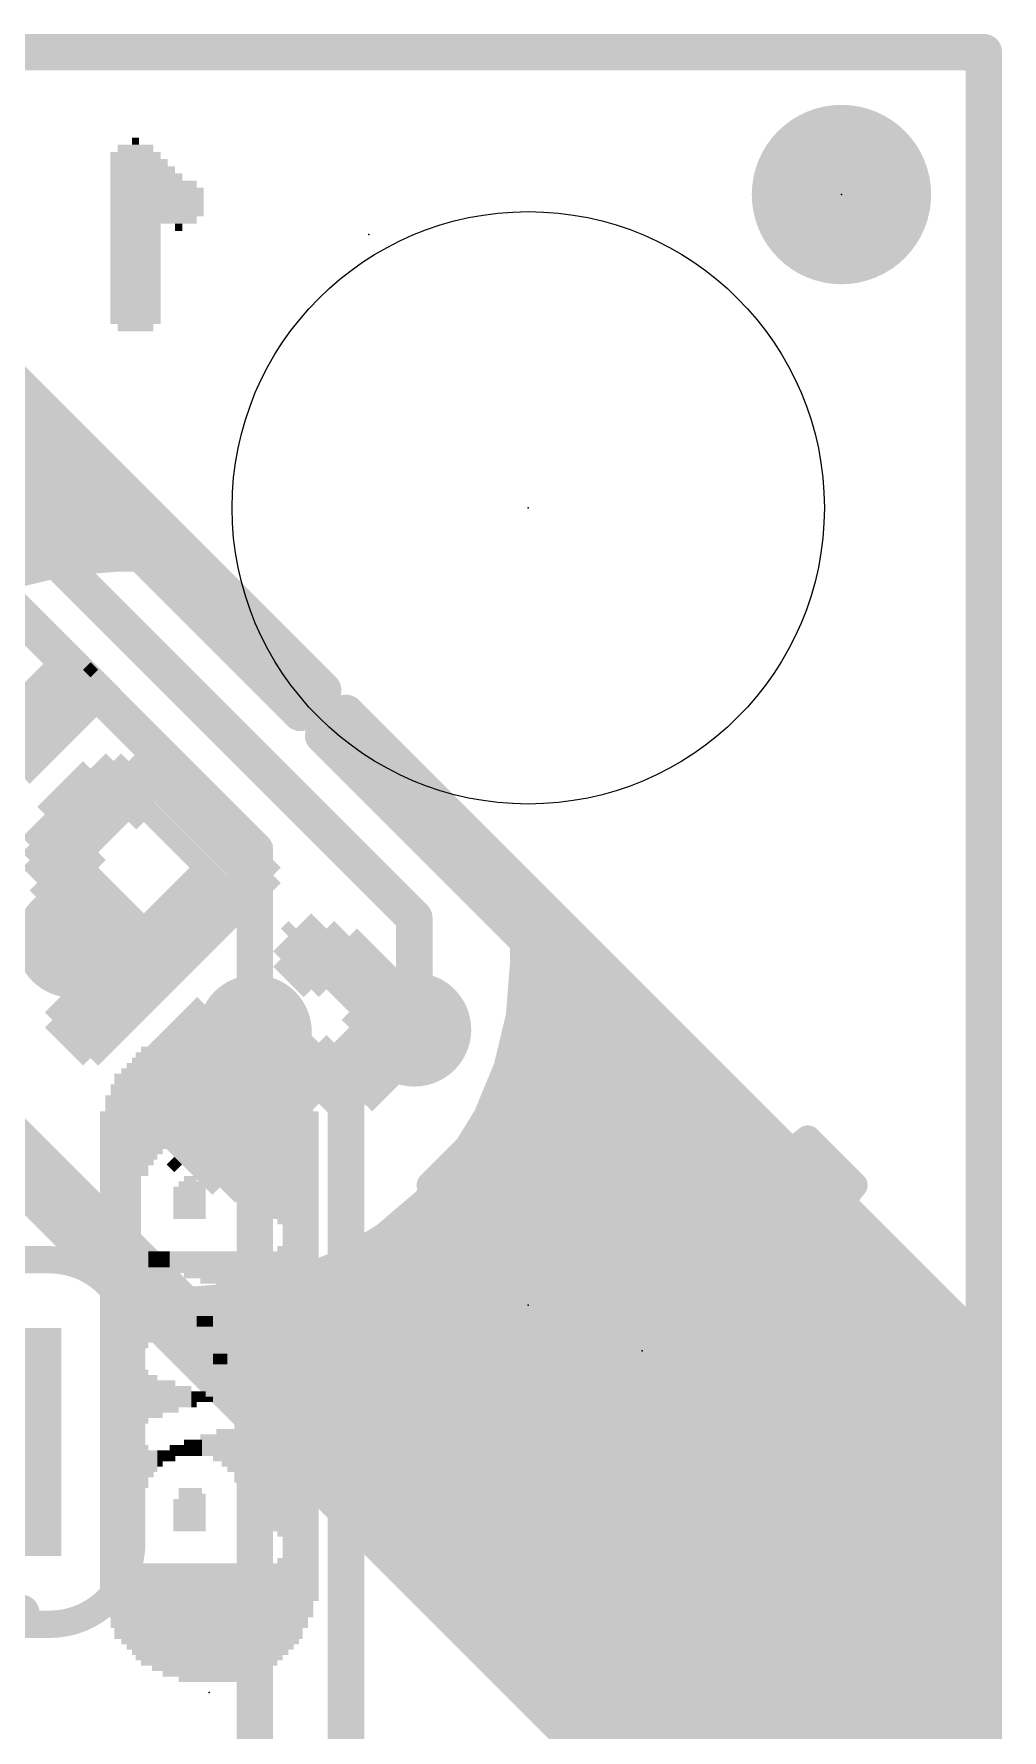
# Model space of a CAD drawing. Extents: x -31.8 to 54.9, y -15.3 to 25.5.
# Drawn here: x 20.1 to 25.5, y 16.05 to 25.5 of the extents above; entities that cross this region are included whole.
import ezdxf

# ---------------------------------------------------------------- set-up
doc = ezdxf.new("R2010")
doc.units = 0
for name, color, linetype in [('1', 12, 'CONTINUOUS'), ('16', 132, 'CONTINUOUS'), ('18', 110, 'CONTINUOUS'), ('20', 53, 'CONTINUOUS'), ('21', 41, 'CONTINUOUS'), ('22', 40, 'CONTINUOUS'), ('23', 53, 'CONTINUOUS'), ('24', 53, 'CONTINUOUS')]:
    doc.layers.add(name, color=color, linetype=linetype)

# ---------------------------------------------------------------- blocks, each defined once
blk = doc.blocks.new('PIE')
at = {"const_width": 0.5}
blk.add_lwpolyline([(0, -0.25, 1), (0, 0.25, 1), (0, -0.25)], format="xyb", dxfattribs=at)
blk = doc.blocks.new('RECT')
blk.add_solid([(-0.5, -0.5), (0.5, -0.5), (-0.5, 0.5), (0.5, 0.5)])
blk = doc.blocks.new('ROUNDV')
at = {"const_width": 0.5}
blk.add_lwpolyline([(0, -0.25, 1), (0, 0.25, 1), (0, -0.25)], format="xyb", dxfattribs=at)

msp = doc.modelspace()

# ---------------------------------------------------------------- linework, layer by layer
at = {"layer": '1', "const_width": 0.2032}
for points in [[(0, 25.4), (25.4, 25.4)], [(25.4, 25.4), (25.4, 0)], [(21.844, 19.5707), (22.225, 19.9517)], [(21.336, 14.351), (21.336, 19.939)], [(21.844, 13.581), (21.844, 19.5707)]]:
    msp.add_lwpolyline(points, dxfattribs=at)
at = {"layer": '1', "const_width": 0.1016}
for points in [[(25.4508, 25.4, 1), (25.3492, 25.4)], [(25.4, 25.3492, 1), (25.4, 25.4508)], [(22.2609, 19.9158, 1), (22.1891, 19.9876)], [(21.3868, 19.939, 1), (21.2852, 19.939)], [(21.8948, 19.5707, 1), (21.7932, 19.5707)], [(21.8081, 19.6066, 1), (21.8799, 19.5348)]]:
    msp.add_lwpolyline(points, format="xyb", dxfattribs=at)
at = {"layer": '16', "const_width": 0.2032}
for points in [[(0, 25.4), (25.4, 25.4)], [(25.4, 25.4), (25.4, 0)], [(17.7546, 25.0444), (22.225, 20.574)], [(21.336, 20.955), (17.6022, 24.6888)], [(21.336, 19.939), (21.336, 20.955)], [(22.225, 20.574), (22.225, 19.9517)]]:
    msp.add_lwpolyline(points, dxfattribs=at)
at = {"layer": '16', "const_width": 0.1016}
for points in [[(25.4508, 25.4, 1), (25.3492, 25.4)], [(25.4, 25.3492, 1), (25.4, 25.4508)], [(21.3868, 20.955, 1), (21.2852, 20.955)], [(21.3001, 20.9191, 1), (21.3719, 20.9909)], [(22.2758, 20.574, 1), (22.1742, 20.574)], [(22.1891, 20.5381, 1), (22.2609, 20.6099)], [(21.2852, 19.939, 1), (21.3868, 19.939)], [(22.1742, 19.9517, 1), (22.2758, 19.9517)]]:
    msp.add_lwpolyline(points, format="xyb", dxfattribs=at)
at = {"layer": '20', "const_width": 0.2032}
for points in [[(25.4, 25.4), (0, 25.4)], [(25.4, 0), (25.4, 25.4)]]:
    msp.add_lwpolyline(points, dxfattribs=at)
at = {"layer": '20', "const_width": 0.1016}
for points in [[(25.4508, 25.4, 1), (25.3492, 25.4)], [(25.4, 25.3492, 1), (25.4, 25.4508)]]:
    msp.add_lwpolyline(points, format="xyb", dxfattribs=at)
at = {"layer": '20'}
msp.add_circle((22.86, 22.86), 1.651, dxfattribs=at)
at = {"layer": '21'}
for points, const_width in [([(23.3122, 19.6498), (23.263, 19.1659)], 0.15), ([(23.6778, 19.6498), (23.3122, 19.6498)], 0.15), ([(23.727, 19.1659), (23.6778, 19.6498)], 0.15), ([(23.297, 19.5), (23.693, 19.5)], 0.15), ([(22.5715, 19.343), (22.313, 19.0845)], 0.15), ([(22.9485, 19.0356), (22.5715, 19.343)], 0.15), ([(23.2817, 19.35), (23.7083, 19.35)], 0.15), ([(24.4185, 19.343), (24.0415, 19.0356)], 0.15), ([(24.677, 19.0845), (24.4185, 19.343)], 0.15), ([(22.4285, 19.2), (22.7469, 19.2)], 0.15), ([(23.263, 19.1659), (23.1003, 19.1138)], 0.15), ([(23.2665, 19.2), (23.7235, 19.2)], 0.15), ([(23.8897, 19.1138), (23.727, 19.1659)], 0.15), ([(24.2431, 19.2), (24.5615, 19.2)], 0.15), ([(22.313, 19.0845), (22.6204, 18.7075)], 0.15), ([(22.3411, 19.05), (22.9308, 19.05)], 0.15), ([(23.1003, 19.1138), (22.9485, 19.0356)], 0.15), ([(22.9765, 19.05), (24.0135, 19.05)], 0.15), ([(24.0415, 19.0356), (23.8897, 19.1138)], 0.15), ([(24.0592, 19.05), (24.6489, 19.05)], 0.15), ([(24.3696, 18.7075), (24.677, 19.0845)], 0.15), ([(22.4634, 18.9), (24.5266, 18.9)], 0.15), ([(22.5857, 18.75), (24.4043, 18.75)], 0.15), ([(22.6204, 18.7075), (22.5422, 18.5557)], 0.15), ([(24.4478, 18.5557), (24.3696, 18.7075)], 0.15), ([(22.5422, 18.5557), (22.4901, 18.393)], 0.15), ([(22.565, 18.6), (23.3338, 18.6)], 0.15), ([(23.2261, 18.5449), (23.3251, 18.5978)], 0.15), ([(23.3251, 18.5978), (23.4338, 18.6256)], 0.15), ([(23.4338, 18.6256), (23.546, 18.6268)], 0.15), ([(23.546, 18.6268), (23.6552, 18.6014)], 0.15), ([(23.6552, 18.6014), (23.7553, 18.5506)], 0.15), ([(23.6579, 18.6), (24.425, 18.6)], 0.15), ([(23.7553, 18.5506), (23.8405, 18.4776)], 0.15), ([(24.4999, 18.393), (24.4478, 18.5557)], 0.15), ([(23.0792, 18.3774), (23.1426, 18.47)], 0.15), ([(23.1426, 18.47), (23.2261, 18.5449)], 0.15), ([(23.8405, 18.4776), (23.9059, 18.3864)], 0.15), ([(22.4901, 18.393), (22.0062, 18.3438)], 0.15), ([(22.5084, 18.45), (23.1289, 18.45)], 0.15), ([(23.0397, 18.2724), (23.0792, 18.3774)], 0.15), ([(23.8603, 18.45), (24.4817, 18.45)], 0.15), ([(23.9059, 18.3864), (23.9477, 18.2823)], 0.15), ([(24.9838, 18.3438), (24.4999, 18.393)], 0.15), ([(22.0062, 18.3438), (22.0062, 17.9782)], 0.15), ([(22.0062, 18.3), (23.05, 18.3)], 0.15), ([(23.0262, 18.161), (23.0397, 18.2724)], 0.15), ([(23.9405, 18.3), (24.9838, 18.3)], 0.15), ([(23.9477, 18.2823), (23.9635, 18.1712)], 0.15), ([(24.9838, 17.9782), (24.9838, 18.3438)], 0.15), ([(22.0062, 18.15), (23.0275, 18.15)], 0.15), ([(23.0391, 18.0516), (23.0262, 18.161)], 0.15), ([(23.9635, 18.1712), (23.9526, 18.0595)], 0.15), ([(23.9615, 18.15), (24.9838, 18.15)], 0.15), ([(22.0062, 18), (23.0582, 18)], 0.15), ([(23.0773, 17.9482), (23.0391, 18.0516)], 0.15), ([(23.9526, 18.0595), (23.9153, 17.9537)], 0.15), ([(23.9316, 18), (24.9838, 18)], 0.15), ([(22.0062, 17.9782), (22.4901, 17.929)], 0.15), ([(22.4901, 17.929), (22.5422, 17.7663)], 0.15), ([(23.1385, 17.8565), (23.0773, 17.9482)], 0.15), ([(23.9153, 17.9537), (23.854, 17.8597)], 0.15), ([(24.4478, 17.7663), (24.4999, 17.929)], 0.15), ([(24.4999, 17.929), (24.9838, 17.9782)], 0.15), ([(22.5154, 17.85), (23.1456, 17.85)], 0.15), ([(23.2194, 17.7817), (23.1385, 17.8565)], 0.15), ([(23.854, 17.8597), (23.7722, 17.783)], 0.15), ([(23.8437, 17.85), (24.4746, 17.85)], 0.15), ([(22.5422, 17.7663), (22.6204, 17.6145)], 0.15), ([(22.5764, 17.7), (23.304, 17.7)], 0.15), ([(23.1003, 17.2082), (23.3156, 17.7279)], 0.15), ([(23.3156, 17.7279), (23.2194, 17.7817)], 0.15), ([(23.7722, 17.783), (23.6744, 17.7279)], 0.15), ([(23.6744, 17.7279), (23.8897, 17.2082)], 0.15), ([(23.686, 17.7), (24.4136, 17.7)], 0.15), ([(24.3696, 17.6145), (24.4478, 17.7663)], 0.15), ([(22.6204, 17.6145), (22.313, 17.2375)], 0.15), ([(24.677, 17.2375), (24.3696, 17.6145)], 0.15), ([(22.5678, 17.55), (23.2419, 17.55)], 0.15), ([(23.7481, 17.55), (24.4222, 17.55)], 0.15), ([(22.4455, 17.4), (23.1798, 17.4)], 0.15), ([(23.8102, 17.4), (24.5445, 17.4)], 0.15), ([(22.313, 17.2375), (22.5715, 16.979)], 0.15), ([(22.3232, 17.25), (22.9039, 17.25)], 0.15), ([(22.5715, 16.979), (22.9485, 17.2864)], 0.15), ([(22.9485, 17.2864), (23.1003, 17.2082)], 0.15), ([(23.0192, 17.25), (23.1176, 17.25)], 0.15), ([(23.8724, 17.25), (23.9708, 17.25)], 0.15), ([(23.8897, 17.2082), (24.0415, 17.2864)], 0.15), ([(24.0415, 17.2864), (24.4185, 16.979)], 0.15), ([(24.0861, 17.25), (24.6668, 17.25)], 0.15), ([(24.4185, 16.979), (24.677, 17.2375)], 0.15), ([(22.4505, 17.1), (22.7199, 17.1)], 0.15), ([(24.2701, 17.1), (24.5395, 17.1)], 0.15), ([(20.0343, 16.7005), (19.0817, 16.7005)], 0.2032)]:
    msp.add_lwpolyline(points, dxfattribs=dict(at, const_width=const_width))
for points, const_width in [([(23.3122, 19.6873, 1), (23.3122, 19.6123)], 0.075), ([(23.3495, 19.646, 1), (23.2749, 19.6536)], 0.075), ([(23.7151, 19.6536, 1), (23.6405, 19.646)], 0.075), ([(23.6778, 19.6123, 1), (23.6778, 19.6873)], 0.075), ([(23.297, 19.5375, 1), (23.297, 19.4625)], 0.075), ([(23.693, 19.4625, 1), (23.693, 19.5375)], 0.075), ([(22.5952, 19.3721, 1), (22.5478, 19.3139)], 0.075), ([(22.598, 19.3165, 1), (22.545, 19.3695)], 0.075), ([(23.2817, 19.3875, 1), (23.2817, 19.3125)], 0.075), ([(23.7083, 19.3125, 1), (23.7083, 19.3875)], 0.075), ([(24.445, 19.3695, 1), (24.392, 19.3165)], 0.075), ([(24.4422, 19.3139, 1), (24.3948, 19.3721)], 0.075), ([(22.4285, 19.2375, 1), (22.4285, 19.1625)], 0.075), ([(22.7469, 19.1625, 1), (22.7469, 19.2375)], 0.075), ([(23.2257, 19.1697, 1), (23.3003, 19.1621)], 0.075), ([(23.2665, 19.2375, 1), (23.2665, 19.1625)], 0.075), ([(23.2744, 19.1302, 1), (23.2516, 19.2016)], 0.075), ([(23.7384, 19.2016, 1), (23.7156, 19.1302)], 0.075), ([(23.6897, 19.1621, 1), (23.7643, 19.1697)], 0.075), ([(23.7235, 19.1625, 1), (23.7235, 19.2375)], 0.075), ([(24.2431, 19.2375, 1), (24.2431, 19.1625)], 0.075), ([(24.5615, 19.1625, 1), (24.5615, 19.2375)], 0.075), ([(22.3421, 19.1082, 1), (22.2839, 19.0608)], 0.075), ([(22.2865, 19.111, 1), (22.3395, 19.058)], 0.075), ([(22.3411, 19.0875, 1), (22.3411, 19.0125)], 0.075), ([(22.9313, 19.0689, 1), (22.9657, 19.0023)], 0.075), ([(22.9248, 19.0065, 1), (22.9722, 19.0647)], 0.075), ([(22.9308, 19.0125, 1), (22.9308, 19.0875)], 0.075), ([(22.9765, 19.0875, 1), (22.9765, 19.0125)], 0.075), ([(23.0889, 19.1495, 1), (23.1118, 19.0781)], 0.075), ([(23.1175, 19.0805, 1), (23.0832, 19.1472)], 0.075), ([(23.9068, 19.1472, 1), (23.8725, 19.0805)], 0.075), ([(23.8782, 19.0781, 1), (23.9011, 19.1495)], 0.075), ([(24.0178, 19.0647, 1), (24.0652, 19.0065)], 0.075), ([(24.0135, 19.0125, 1), (24.0135, 19.0875)], 0.075), ([(24.0592, 19.0875, 1), (24.0592, 19.0125)], 0.075), ([(24.0243, 19.0023, 1), (24.0587, 19.0689)], 0.075), ([(24.7061, 19.0608, 1), (24.6479, 19.1082)], 0.075), ([(24.6489, 19.0125, 1), (24.6489, 19.0875)], 0.075), ([(24.6505, 19.058, 1), (24.7035, 19.111)], 0.075), ([(22.4634, 18.9375, 1), (22.4634, 18.8625)], 0.075), ([(24.5266, 18.8625, 1), (24.5266, 18.9375)], 0.075), ([(22.5857, 18.7875, 1), (22.5857, 18.7125)], 0.075), ([(24.4043, 18.7125, 1), (24.4043, 18.7875)], 0.075), ([(22.6537, 18.6903, 1), (22.5871, 18.7247)], 0.075), ([(22.5913, 18.6838, 1), (22.6495, 18.7312)], 0.075), ([(24.4029, 18.7247, 1), (24.3363, 18.6903)], 0.075), ([(24.3405, 18.7312, 1), (24.3987, 18.6838)], 0.075), ([(22.5779, 18.5442, 1), (22.5065, 18.5671)], 0.075), ([(22.565, 18.6375, 1), (22.565, 18.5625)], 0.075), ([(23.3158, 18.6341, 1), (23.3344, 18.5614)], 0.075), ([(23.3428, 18.5647, 1), (23.3074, 18.6308)], 0.075), ([(23.3338, 18.5625, 1), (23.3338, 18.6375)], 0.075), ([(23.4334, 18.6631, 1), (23.4342, 18.5881)], 0.075), ([(23.4431, 18.5893, 1), (23.4245, 18.6619)], 0.075), ([(23.5545, 18.6634, 1), (23.5375, 18.5903)], 0.075), ([(23.5464, 18.5893, 1), (23.5456, 18.6643)], 0.075), ([(23.6722, 18.6348, 1), (23.6383, 18.5679)], 0.075), ([(23.6579, 18.6375, 1), (23.6579, 18.5625)], 0.075), ([(23.6467, 18.5648, 1), (23.6638, 18.6379)], 0.075), ([(23.7797, 18.5791, 1), (23.7309, 18.5222)], 0.075), ([(24.4835, 18.5671, 1), (24.4121, 18.5442)], 0.075), ([(24.425, 18.5625, 1), (24.425, 18.6375)], 0.075), ([(22.5088, 18.5728, 1), (22.5755, 18.5385)], 0.075), ([(23.1175, 18.4979, 1), (23.1676, 18.4421)], 0.075), ([(23.1735, 18.4488, 1), (23.1116, 18.4912)], 0.075), ([(23.2084, 18.578, 1), (23.2438, 18.5118)], 0.075), ([(23.2511, 18.517, 1), (23.2011, 18.5728)], 0.075), ([(23.7384, 18.5172, 1), (23.7723, 18.5841)], 0.075), ([(23.871, 18.4994, 1), (23.81, 18.4557)], 0.075), ([(23.8161, 18.4491, 1), (23.8649, 18.506)], 0.075), ([(24.4145, 18.5385, 1), (24.4812, 18.5728)], 0.075), ([(22.4544, 18.4044, 1), (22.5258, 18.3816)], 0.075), ([(22.5084, 18.4875, 1), (22.5084, 18.4125)], 0.075), ([(22.4939, 18.3557, 1), (22.4863, 18.4303)], 0.075), ([(23.0482, 18.3986, 1), (23.1101, 18.3562)], 0.075), ([(23.1143, 18.3642, 1), (23.0441, 18.3906)], 0.075), ([(23.1289, 18.4125, 1), (23.1289, 18.4875)], 0.075), ([(23.8603, 18.4875, 1), (23.8603, 18.4125)], 0.075), ([(23.9406, 18.4004, 1), (23.8711, 18.3724)], 0.075), ([(23.8754, 18.3645, 1), (23.9363, 18.4082)], 0.075), ([(24.5037, 18.4303, 1), (24.4961, 18.3557)], 0.075), ([(24.4642, 18.3816, 1), (24.5356, 18.4044)], 0.075), ([(24.4817, 18.4125, 1), (24.4817, 18.4875)], 0.075), ([(22.0437, 18.3438, 1), (21.9687, 18.3438)], 0.075), ([(22.0024, 18.3811, 1), (22.01, 18.3065)], 0.075), ([(22.0062, 18.3375, 1), (22.0062, 18.2625)], 0.075), ([(23.0769, 18.2679, 1), (23.0024, 18.2769)], 0.075), ([(23.05, 18.2625, 1), (23.05, 18.3375)], 0.075), ([(23.9405, 18.3375, 1), (23.9405, 18.2625)], 0.075), ([(23.9848, 18.2876, 1), (23.9105, 18.277)], 0.075), ([(25.0213, 18.3438, 1), (24.9463, 18.3438)], 0.075), ([(24.98, 18.3065, 1), (24.9876, 18.3811)], 0.075), ([(24.9838, 18.2625, 1), (24.9838, 18.3375)], 0.075), ([(23.0046, 18.2856, 1), (23.0747, 18.2592)], 0.075), ([(23.9129, 18.2683, 1), (23.9825, 18.2962)], 0.075), ([(22.0062, 18.1875, 1), (22.0062, 18.1125)], 0.075), ([(23.0634, 18.1654, 1), (22.989, 18.1566)], 0.075), ([(22.989, 18.1655, 1), (23.0634, 18.1565)], 0.075), ([(23.0275, 18.1125, 1), (23.0275, 18.1875)], 0.075), ([(23.9615, 18.1875, 1), (23.9615, 18.1125)], 0.075), ([(24.0009, 18.1675, 1), (23.9262, 18.1748)], 0.075), ([(23.9264, 18.1659, 1), (24.0007, 18.1765)], 0.075), ([(24.9838, 18.1125, 1), (24.9838, 18.1875)], 0.075), ([(22.0062, 18.0375, 1), (22.0062, 17.9625)], 0.075), ([(23.0743, 18.0645, 1), (23.004, 18.0386)], 0.075), ([(23.0019, 18.0472, 1), (23.0764, 18.056)], 0.075), ([(23.0582, 17.9625, 1), (23.0582, 18.0375)], 0.075), ([(23.9316, 18.0375, 1), (23.9316, 17.9625)], 0.075), ([(23.9152, 18.0632, 1), (23.9899, 18.0558)], 0.075), ([(23.9879, 18.0471, 1), (23.9172, 18.072)], 0.075), ([(24.9838, 17.9625, 1), (24.9838, 18.0375)], 0.075), ([(22.01, 18.0155, 1), (22.0024, 17.9409)], 0.075), ([(21.9687, 17.9782, 1), (22.0437, 17.9782)], 0.075), ([(22.5258, 17.9404, 1), (22.4544, 17.9176)], 0.075), ([(22.4863, 17.8917, 1), (22.4939, 17.9663)], 0.075), ([(23.1085, 17.969, 1), (23.0461, 17.9273)], 0.075), ([(23.0421, 17.9352, 1), (23.1125, 17.9611)], 0.075), ([(23.88, 17.9661, 1), (23.9507, 17.9412)], 0.075), ([(23.9468, 17.9332, 1), (23.8839, 17.9741)], 0.075), ([(24.4961, 17.9663, 1), (24.5037, 17.8917)], 0.075), ([(24.5356, 17.9176, 1), (24.4642, 17.9404)], 0.075), ([(24.9463, 17.9782, 1), (25.0213, 17.9782)], 0.075), ([(24.9876, 17.9409, 1), (24.98, 18.0155)], 0.075), ([(22.5154, 17.8875, 1), (22.5154, 17.8125)], 0.075), ([(23.164, 17.8841, 1), (23.1131, 17.829)], 0.075), ([(23.1073, 17.8357, 1), (23.1697, 17.8774)], 0.075), ([(23.1456, 17.8125, 1), (23.1456, 17.8875)], 0.075), ([(23.8437, 17.8875, 1), (23.8437, 17.8125)], 0.075), ([(23.8226, 17.8802, 1), (23.8855, 17.8392)], 0.075), ([(23.8797, 17.8323, 1), (23.8284, 17.887)], 0.075), ([(24.4746, 17.8125, 1), (24.4746, 17.8875)], 0.075), ([(22.5755, 17.7835, 1), (22.5088, 17.7492)], 0.075), ([(22.5065, 17.7549, 1), (22.5779, 17.7778)], 0.075), ([(22.5764, 17.7375, 1), (22.5764, 17.6625)], 0.075), ([(23.2378, 17.8145, 1), (23.2011, 17.749)], 0.075), ([(23.194, 17.7542, 1), (23.2449, 17.8093)], 0.075), ([(23.3502, 17.7135, 1), (23.281, 17.7423)], 0.075), ([(23.2973, 17.6952, 1), (23.3339, 17.7606)], 0.075), ([(23.304, 17.6625, 1), (23.304, 17.7375)], 0.075), ([(23.709, 17.7423, 1), (23.6398, 17.7135)], 0.075), ([(23.656, 17.7606, 1), (23.6928, 17.6952)], 0.075), ([(23.686, 17.7375, 1), (23.686, 17.6625)], 0.075), ([(23.7465, 17.8103, 1), (23.7978, 17.7556)], 0.075), ([(23.7906, 17.7503, 1), (23.7538, 17.8156)], 0.075), ([(24.4121, 17.7778, 1), (24.4835, 17.7549)], 0.075), ([(24.4136, 17.6625, 1), (24.4136, 17.7375)], 0.075), ([(24.4812, 17.7492, 1), (24.4145, 17.7835)], 0.075), ([(22.6495, 17.5908, 1), (22.5913, 17.6382)], 0.075), ([(24.3987, 17.6382, 1), (24.3405, 17.5908)], 0.075), ([(22.5678, 17.5875, 1), (22.5678, 17.5125)], 0.075), ([(22.5871, 17.5973, 1), (22.6537, 17.6317)], 0.075), ([(23.2419, 17.5125, 1), (23.2419, 17.5875)], 0.075), ([(23.7481, 17.5875, 1), (23.7481, 17.5125)], 0.075), ([(24.3363, 17.6317, 1), (24.4029, 17.5973)], 0.075), ([(24.4222, 17.5125, 1), (24.4222, 17.5875)], 0.075), ([(22.4455, 17.4375, 1), (22.4455, 17.3625)], 0.075), ([(23.1798, 17.3625, 1), (23.1798, 17.4375)], 0.075), ([(23.8102, 17.4375, 1), (23.8102, 17.3625)], 0.075), ([(24.5445, 17.3625, 1), (24.5445, 17.4375)], 0.075), ([(22.3395, 17.264, 1), (22.2865, 17.211)], 0.075), ([(22.3232, 17.2875, 1), (22.3232, 17.2125)], 0.075), ([(22.9039, 17.2125, 1), (22.9039, 17.2875)], 0.075), ([(22.9657, 17.3197, 1), (22.9313, 17.2531)], 0.075), ([(22.9722, 17.2573, 1), (22.9248, 17.3155)], 0.075), ([(23.0192, 17.2875, 1), (23.0192, 17.2125)], 0.075), ([(23.1176, 17.2125, 1), (23.1176, 17.2875)], 0.075), ([(23.8724, 17.2875, 1), (23.8724, 17.2125)], 0.075), ([(23.9708, 17.2125, 1), (23.9708, 17.2875)], 0.075), ([(24.0652, 17.3155, 1), (24.0178, 17.2573)], 0.075), ([(24.0587, 17.2531, 1), (24.0243, 17.3197)], 0.075), ([(24.0861, 17.2875, 1), (24.0861, 17.2125)], 0.075), ([(24.7035, 17.211, 1), (24.6505, 17.264)], 0.075), ([(24.6668, 17.2125, 1), (24.6668, 17.2875)], 0.075), ([(22.2839, 17.2612, 1), (22.3421, 17.2138)], 0.075), ([(23.0657, 17.2226, 1), (23.1349, 17.1938)], 0.075), ([(23.0831, 17.1749, 1), (23.1175, 17.2415)], 0.075), ([(23.8725, 17.2415, 1), (23.9069, 17.1749)], 0.075), ([(23.8551, 17.1938, 1), (23.9243, 17.2226)], 0.075), ([(24.6479, 17.2138, 1), (24.7061, 17.2612)], 0.075), ([(22.4505, 17.1375, 1), (22.4505, 17.0625)], 0.075), ([(22.7199, 17.0625, 1), (22.7199, 17.1375)], 0.075), ([(24.2701, 17.1375, 1), (24.2701, 17.0625)], 0.075), ([(24.5395, 17.0625, 1), (24.5395, 17.1375)], 0.075), ([(22.5478, 17.0081, 1), (22.5952, 16.9499)], 0.075), ([(22.545, 16.9525, 1), (22.598, 17.0055)], 0.075), ([(24.392, 17.0055, 1), (24.445, 16.9525)], 0.075), ([(24.3948, 16.9499, 1), (24.4422, 17.0081)], 0.075), ([(20.0343, 16.6497, 1), (20.0343, 16.7513)], 0.1016)]:
    msp.add_lwpolyline(points, format="xyb", dxfattribs=dict(at, const_width=const_width))
at = {"layer": '22'}
for points, const_width in [([(13.716, 25.4), (25.4, 13.716)], 0.2032), ([(21.717, 21.844), (18.161, 25.4)], 0.2032), ([(15.748, 23.368), (20.193, 23.368)], 0.2032), ([(15.9512, 23.1648), (20.3962, 23.1648)], 0.2032), ([(16.1544, 22.9616), (20.5994, 22.9616)], 0.2032), ([(16.3576, 22.7584), (20.8026, 22.7584)], 0.2032), ([(20.276, 22.5825), (20.574, 22.606)], 0.2032), ([(20.574, 22.606), (20.701, 22.606)], 0.2032), ([(20.701, 22.606), (21.59, 21.717)], 0.2032), ([(16.5608, 22.5552), (20.1621, 22.5552)], 0.2032), ([(19.9853, 22.5128), (20.276, 22.5825)], 0.2032), ([(20.7518, 22.5552), (21.0058, 22.5552)], 0.2032), ([(20.955, 22.352), (21.209, 22.352)], 0.2032), ([(21.1582, 22.1488), (21.4122, 22.1488)], 0.2032), ([(21.3614, 21.9456), (21.6154, 21.9456)], 0.2032), ([(21.59, 21.717), (21.717, 21.844)], 0.2032), ([(21.5646, 21.7424), (21.6154, 21.7424)], 0.2032), ([(21.844, 21.717), (21.717, 21.59)], 0.2032), ([(25.4, 18.161), (21.844, 21.717)], 0.2032), ([(21.717, 21.59), (22.86, 20.447)], 0.2032), ([(21.7678, 21.5392), (22.0218, 21.5392)], 0.2032), ([(21.971, 21.336), (22.225, 21.336)], 0.2032), ([(22.1742, 21.1328), (22.4282, 21.1328)], 0.2032), ([(22.3774, 20.9296), (22.6314, 20.9296)], 0.2032), ([(20.955, 18.415), (18.669, 20.701)], 0.2032), ([(22.5806, 20.7264), (22.8346, 20.7264)], 0.2032), ([(22.7838, 20.5232), (23.0378, 20.5232)], 0.2032), ([(22.86, 20.447), (22.86, 20.32)], 0.2032), ([(22.86, 20.32), (22.8365, 20.022)], 0.2032), ([(22.86, 20.32), (23.241, 20.32)], 0.2032), ([(22.844, 20.1168), (23.4442, 20.1168)], 0.2032), ([(22.8365, 20.022), (22.7668, 19.7313)], 0.2032), ([(22.8105, 19.9136), (23.6474, 19.9136)], 0.2032), ([(22.7668, 19.7313), (22.6524, 19.4551)], 0.2032), ([(22.7581, 19.7104), (23.8506, 19.7104)], 0.2032), ([(22.6739, 19.5072), (24.0538, 19.5072)], 0.2032), ([(22.6524, 19.4551), (22.4962, 19.2003)], 0.2032), ([(19.812, 19.304), (20.066, 19.304)], 0.2032), ([(22.5597, 19.304), (24.257, 19.304)], 0.2032), ([(22.4962, 19.2003), (22.302, 18.973)], 0.2032), ([(20.0152, 19.1008), (20.2692, 19.1008)], 0.2032), ([(22.4112, 19.1008), (24.4602, 19.1008)], 0.2032), ([(22.302, 18.973), (22.0747, 18.7788)], 0.2032), ([(20.2184, 18.8976), (20.4724, 18.8976)], 0.2032), ([(22.2138, 18.8976), (24.6634, 18.8976)], 0.2032), ([(22.0747, 18.7788), (21.8199, 18.6226)], 0.2032), ([(20.193, 18.669), (18.669, 18.669)], 0.1524), ([(20.4216, 18.6944), (20.6756, 18.6944)], 0.2032), ([(21.8199, 18.6226), (21.5437, 18.5082)], 0.2032), ([(21.937, 18.6944), (24.8666, 18.6944)], 0.2032), ([(20.6248, 18.4912), (20.8788, 18.4912)], 0.2032), ([(21.253, 18.4385), (20.955, 18.415)], 0.2032), ([(21.5437, 18.5082), (21.253, 18.4385)], 0.2032), ([(21.4727, 18.4912), (25.0698, 18.4912)], 0.2032), ([(20.828, 18.288), (25.273, 18.288)], 0.2032), ([(20.6502, 17.0942), (20.6502, 18.2118)], 0.1524), ([(25.4, 13.716), (25.4, 18.161)], 0.2032), ([(21.0312, 18.0848), (25.4, 18.0848)], 0.2032), ([(21.2344, 17.8816), (25.4, 17.8816)], 0.2032), ([(21.4376, 17.6784), (25.4, 17.6784)], 0.2032), ([(21.6408, 17.4752), (25.4, 17.4752)], 0.2032), ([(21.844, 17.272), (25.4, 17.272)], 0.2032), ([(22.0472, 17.0688), (25.4, 17.0688)], 0.2032), ([(22.2504, 16.8656), (25.4, 16.8656)], 0.2032), ([(22.4536, 16.6624), (25.4, 16.6624)], 0.2032), ([(18.669, 16.637), (20.193, 16.637)], 0.1524), ([(22.6568, 16.4592), (25.4, 16.4592)], 0.2032), ([(22.86, 16.256), (25.4, 16.256)], 0.2032), ([(23.0632, 16.0528), (25.4, 16.0528)], 0.2032)]:
    msp.add_lwpolyline(points, dxfattribs=dict(at, const_width=const_width))
for points, const_width in [([(20.193, 23.3172, 1), (20.193, 23.4188)], 0.1016), ([(20.3962, 23.114, 1), (20.3962, 23.2156)], 0.1016), ([(20.5994, 22.9108, 1), (20.5994, 23.0124)], 0.1016), ([(20.8026, 22.7076, 1), (20.8026, 22.8092)], 0.1016), ([(20.574, 22.6568, 1), (20.574, 22.5552)], 0.1016), ([(20.578, 22.5554, 1), (20.57, 22.6566)], 0.1016), ([(20.7369, 22.6419, 1), (20.6651, 22.5701)], 0.1016), ([(20.701, 22.5552, 1), (20.701, 22.6568)], 0.1016), ([(20.1621, 22.5044, 1), (20.1621, 22.606)], 0.1016), ([(20.272, 22.6332, 1), (20.28, 22.5319)], 0.1016), ([(20.2879, 22.5332, 1), (20.2641, 22.6319)], 0.1016), ([(20.7518, 22.606, 1), (20.7518, 22.5044)], 0.1016), ([(21.0058, 22.5044, 1), (21.0058, 22.606)], 0.1016), ([(20.955, 22.4028, 1), (20.955, 22.3012)], 0.1016), ([(21.209, 22.3012, 1), (21.209, 22.4028)], 0.1016), ([(21.1582, 22.1996, 1), (21.1582, 22.098)], 0.1016), ([(21.4122, 22.098, 1), (21.4122, 22.1996)], 0.1016), ([(21.3614, 21.9964, 1), (21.3614, 21.8948)], 0.1016), ([(21.6154, 21.8948, 1), (21.6154, 21.9964)], 0.1016), ([(21.7529, 21.8081, 1), (21.6811, 21.8799)], 0.1016), ([(21.5646, 21.7932, 1), (21.5646, 21.6916)], 0.1016), ([(21.6154, 21.6916, 1), (21.6154, 21.7932)], 0.1016), ([(21.6811, 21.8081, 1), (21.7529, 21.8799)], 0.1016), ([(21.5541, 21.7529, 1), (21.6259, 21.6811)], 0.1016), ([(21.5541, 21.6811, 1), (21.6259, 21.7529)], 0.1016), ([(21.8799, 21.7529, 1), (21.8081, 21.6811)], 0.1016), ([(21.8799, 21.6811, 1), (21.8081, 21.7529)], 0.1016), ([(21.7529, 21.6259, 1), (21.6811, 21.5541)], 0.1016), ([(21.6811, 21.6259, 1), (21.7529, 21.5541)], 0.1016), ([(21.7678, 21.59, 1), (21.7678, 21.4884)], 0.1016), ([(22.0218, 21.4884, 1), (22.0218, 21.59)], 0.1016), ([(21.971, 21.3868, 1), (21.971, 21.2852)], 0.1016), ([(22.225, 21.2852, 1), (22.225, 21.3868)], 0.1016), ([(22.1742, 21.1836, 1), (22.1742, 21.082)], 0.1016), ([(22.4282, 21.082, 1), (22.4282, 21.1836)], 0.1016), ([(22.3774, 20.9804, 1), (22.3774, 20.8788)], 0.1016), ([(22.6314, 20.8788, 1), (22.6314, 20.9804)], 0.1016), ([(22.5806, 20.7772, 1), (22.5806, 20.6756)], 0.1016), ([(22.8346, 20.6756, 1), (22.8346, 20.7772)], 0.1016), ([(22.7838, 20.574, 1), (22.7838, 20.4724)], 0.1016), ([(23.0378, 20.4724, 1), (23.0378, 20.574)], 0.1016), ([(22.9108, 20.447, 1), (22.8092, 20.447)], 0.1016), ([(22.8241, 20.4111, 1), (22.8959, 20.4829)], 0.1016), ([(22.86, 20.3708, 1), (22.86, 20.2692)], 0.1016), ([(22.9106, 20.316, 1), (22.8094, 20.324)], 0.1016), ([(23.241, 20.2692, 1), (23.241, 20.3708)], 0.1016), ([(22.8092, 20.32, 1), (22.9108, 20.32)], 0.1016), ([(22.844, 20.1676, 1), (22.844, 20.066)], 0.1016), ([(23.4442, 20.066, 1), (23.4442, 20.1676)], 0.1016), ([(22.7859, 20.026, 1), (22.8872, 20.018)], 0.1016), ([(22.8859, 20.0101, 1), (22.7872, 20.0339)], 0.1016), ([(22.8105, 19.9644, 1), (22.8105, 19.8628)], 0.1016), ([(23.6474, 19.8628, 1), (23.6474, 19.9644)], 0.1016), ([(22.7581, 19.7612, 1), (22.7581, 19.6596)], 0.1016), ([(22.7174, 19.7432, 1), (22.8162, 19.7195)], 0.1016), ([(22.8137, 19.7119, 1), (22.7198, 19.7508)], 0.1016), ([(23.8506, 19.6596, 1), (23.8506, 19.7612)], 0.1016), ([(22.6739, 19.558, 1), (22.6739, 19.4564)], 0.1016), ([(24.0538, 19.4564, 1), (24.0538, 19.558)], 0.1016), ([(22.6054, 19.4746, 1), (22.6993, 19.4357)], 0.1016), ([(22.6957, 19.4286, 1), (22.6091, 19.4817)], 0.1016), ([(20.066, 19.2532, 1), (20.066, 19.3548)], 0.1016), ([(22.5597, 19.3548, 1), (22.5597, 19.2532)], 0.1016), ([(24.257, 19.2532, 1), (24.257, 19.3548)], 0.1016), ([(22.5348, 19.1673, 1), (22.4575, 19.2333)], 0.1016), ([(20.2692, 19.05, 1), (20.2692, 19.1516)], 0.1016), ([(22.4112, 19.1516, 1), (22.4112, 19.05)], 0.1016), ([(22.4529, 19.2268, 1), (22.5395, 19.1737)], 0.1016), ([(24.4602, 19.05, 1), (24.4602, 19.1516)], 0.1016), ([(22.2634, 19.006, 1), (22.3407, 18.94)], 0.1016), ([(22.335, 18.9343, 1), (22.269, 19.0116)], 0.1016), ([(20.2184, 18.9484, 1), (20.2184, 18.8468)], 0.1016), ([(20.4724, 18.8468, 1), (20.4724, 18.9484)], 0.1016), ([(22.2138, 18.9484, 1), (22.2138, 18.8468)], 0.1016), ([(24.6634, 18.8468, 1), (24.6634, 18.9484)], 0.1016), ([(22.0417, 18.8175, 1), (22.1077, 18.7402)], 0.1016), ([(22.1013, 18.7355, 1), (22.0482, 18.8221)], 0.1016), ([(20.6502, 18.2118, 0.4142), (20.193, 18.669)], 0.1524), ([(20.193, 18.7071, 1), (20.193, 18.6309)], 0.0762), ([(20.193, 18.6309, 1), (20.193, 18.7071)], 0.0762), ([(20.4216, 18.7452, 1), (20.4216, 18.6436)], 0.1016), ([(20.6756, 18.6436, 1), (20.6756, 18.7452)], 0.1016), ([(21.8393, 18.5757, 1), (21.8004, 18.6696)], 0.1016), ([(21.937, 18.7452, 1), (21.937, 18.6436)], 0.1016), ([(24.8666, 18.6436, 1), (24.8666, 18.7452)], 0.1016), ([(21.7933, 18.6659, 1), (21.8464, 18.5793)], 0.1016), ([(20.6248, 18.542, 1), (20.6248, 18.4404)], 0.1016), ([(20.8788, 18.4404, 1), (20.8788, 18.542)], 0.1016), ([(21.2411, 18.4878, 1), (21.2649, 18.3891)], 0.1016), ([(21.257, 18.3878, 1), (21.249, 18.4891)], 0.1016), ([(21.4727, 18.542, 1), (21.4727, 18.4404)], 0.1016), ([(21.5242, 18.5552, 1), (21.5631, 18.4613)], 0.1016), ([(21.5555, 18.4588, 1), (21.5318, 18.5576)], 0.1016), ([(25.0698, 18.4404, 1), (25.0698, 18.542)], 0.1016), ([(20.951, 18.4656, 1), (20.959, 18.3644)], 0.1016), ([(20.9191, 18.3791, 1), (20.9909, 18.4509)], 0.1016), ([(20.828, 18.3388, 1), (20.828, 18.2372)], 0.1016), ([(25.273, 18.2372, 1), (25.273, 18.3388)], 0.1016), ([(20.6883, 18.2118, 1), (20.6121, 18.2118)], 0.0762), ([(20.6121, 18.2118, 1), (20.6883, 18.2118)], 0.0762), ([(25.4508, 18.161, 1), (25.3492, 18.161)], 0.1016), ([(25.3641, 18.1251, 1), (25.4359, 18.1969)], 0.1016), ([(21.0312, 18.1356, 1), (21.0312, 18.034)], 0.1016), ([(25.4, 18.034, 1), (25.4, 18.1356)], 0.1016), ([(21.2344, 17.9324, 1), (21.2344, 17.8308)], 0.1016), ([(25.4, 17.8308, 1), (25.4, 17.9324)], 0.1016), ([(21.4376, 17.7292, 1), (21.4376, 17.6276)], 0.1016), ([(25.4, 17.6276, 1), (25.4, 17.7292)], 0.1016), ([(21.6408, 17.526, 1), (21.6408, 17.4244)], 0.1016), ([(25.4, 17.4244, 1), (25.4, 17.526)], 0.1016), ([(21.844, 17.3228, 1), (21.844, 17.2212)], 0.1016), ([(25.4, 17.2212, 1), (25.4, 17.3228)], 0.1016), ([(20.193, 16.637, 0.4142), (20.6502, 17.0942)], 0.1524), ([(20.6883, 17.0942, 1), (20.6121, 17.0942)], 0.0762), ([(20.6121, 17.0942, 1), (20.6883, 17.0942)], 0.0762), ([(22.0472, 17.1196, 1), (22.0472, 17.018)], 0.1016), ([(25.4, 17.018, 1), (25.4, 17.1196)], 0.1016), ([(22.2504, 16.9164, 1), (22.2504, 16.8148)], 0.1016), ([(25.4, 16.8148, 1), (25.4, 16.9164)], 0.1016), ([(22.4536, 16.7132, 1), (22.4536, 16.6116)], 0.1016), ([(25.4, 16.6116, 1), (25.4, 16.7132)], 0.1016), ([(20.193, 16.6751, 1), (20.193, 16.5989)], 0.0762), ([(20.193, 16.5989, 1), (20.193, 16.6751)], 0.0762), ([(22.6568, 16.51, 1), (22.6568, 16.4084)], 0.1016), ([(25.4, 16.4084, 1), (25.4, 16.51)], 0.1016), ([(22.86, 16.3068, 1), (22.86, 16.2052)], 0.1016), ([(25.4, 16.2052, 1), (25.4, 16.3068)], 0.1016), ([(23.0632, 16.1036, 1), (23.0632, 16.002)], 0.1016), ([(25.4, 16.002, 1), (25.4, 16.1036)], 0.1016)]:
    msp.add_lwpolyline(points, format="xyb", dxfattribs=dict(at, const_width=const_width))
at = {"layer": '23'}
for p in [(24.6063, 24.6063), (22.86, 22.86), (23.495, 18.161), (21.082, 16.256)]:
    msp.add_point(p, dxfattribs=at)
at = {"layer": '24'}
for p in [(24.6063, 24.6063), (21.971, 24.384), (22.86, 18.415)]:
    msp.add_point(p, dxfattribs=at)

# ---------------------------------------------------------------- block references
at = {"layer": '1'}
msp.add_blockref('PIE', (24.6063, 24.6063), dxfattribs=at)
at = {"layer": '1', "xscale": 1.2, "yscale": 2, "rotation": 90}
msp.add_blockref('RECT', (23.995, 15.5), dxfattribs=at)
at = {"layer": '16'}
msp.add_blockref('PIE', (24.6063, 24.6063), dxfattribs=at)
at = {"layer": '16', "xscale": 0.635, "yscale": 1.27, "rotation": 180}
msp.add_blockref('RECT', (19.939, 17.653), dxfattribs=at)
at = {"layer": '18', "xscale": 0.635, "yscale": 0.635}
for p in [(20.32, 20.447), (20.32, 20.447), (21.336, 19.939), (21.336, 19.939), (22.225, 19.9517), (22.225, 19.9517), (23.622, 18.415), (23.622, 18.415)]:
    msp.add_blockref('ROUNDV', p, dxfattribs=at)
at = {"layer": '21', "rotation": 90}
for p, xscale, yscale in [((20.722, 19.496), 0.72, 0.04), ((20.757, 19.526), 0.66, 0.03), ((20.777, 19.556), 0.66, 0.03), ((20.807, 19.571), 0.63, 0.03), ((20.842, 19.601), 0.63, 0.04), ((20.877, 19.601), 0.63, 0.03), ((20.897, 19.601), 0.63, 0.03), ((20.927, 19.631), 0.63, 0.03), ((20.962, 19.631), 0.63, 0.04), ((20.997, 19.631), 0.63, 0.03), ((21.027, 19.631), 0.63, 0.03), ((21.047, 19.631), 0.63, 0.03), ((21.082, 19.616), 0.66, 0.04), ((21.117, 19.616), 0.66, 0.03), ((21.137, 19.601), 0.69, 0.03), ((21.167, 19.586), 0.72, 0.03), ((21.202, 19.586), 0.72, 0.04), ((21.237, 19.601), 0.69, 0.03), ((21.267, 19.586), 0.66, 0.03), ((21.287, 19.601), 0.63, 0.03), ((21.322, 19.601), 0.63, 0.04), ((21.357, 19.601), 0.57, 0.03), ((21.377, 19.601), 0.57, 0.03), ((21.407, 19.586), 0.54, 0.03), ((21.442, 19.586), 0.54, 0.04), ((20.637, 18.131), 3.27, 0.03), ((20.662, 18.131), 3.33, 0.02), ((20.687, 19.181), 1.29, 0.03), ((21.477, 19.541), 0.57, 0.03), ((21.507, 18.131), 3.33, 0.03), ((21.537, 18.131), 3.27, 0.03), ((20.572, 18.131), 3.15, 0.04), ((20.607, 18.131), 3.21, 0.03), ((21.567, 18.131), 3.21, 0.03), ((21.587, 18.131), 3.15, 0.03), ((20.517, 18.131), 2.91, 0.03), ((20.542, 18.131), 3.03, 0.02), ((21.617, 18.131), 3.03, 0.03), ((21.647, 18.131), 2.91, 0.03), ((20.487, 18.131), 2.73, 0.03), ((21.677, 18.131), 2.73, 0.03), ((20.927, 19.001), 0.21, 0.03), ((20.962, 19.016), 0.24, 0.04), ((20.997, 19.016), 0.24, 0.03), ((21.027, 19.001), 0.21, 0.03), ((21.047, 19.001), 0.21, 0.03), ((21.357, 19.001), 0.21, 0.03), ((21.377, 19.001), 0.21, 0.03), ((21.407, 19.016), 0.24, 0.03), ((21.442, 19.016), 0.24, 0.04), ((21.477, 19.016), 0.3, 0.03), ((20.897, 18.986), 0.18, 0.03), ((21.287, 18.986), 0.18, 0.03), ((21.322, 18.986), 0.18, 0.04), ((21.477, 18.566), 0.36, 0.03), ((20.722, 18.656), 0.12, 0.04), ((20.757, 18.671), 0.09, 0.03), ((20.777, 18.671), 0.09, 0.03), ((20.807, 18.671), 0.09, 0.03), ((20.842, 18.671), 0.09, 0.04), ((20.877, 18.656), 0.12, 0.03), ((20.897, 18.656), 0.12, 0.03), ((20.927, 18.656), 0.12, 0.03), ((20.962, 18.641), 0.15, 0.04), ((20.997, 18.641), 0.15, 0.03), ((21.027, 18.641), 0.15, 0.03), ((21.047, 18.626), 0.18, 0.03), ((21.082, 18.626), 0.18, 0.04), ((21.117, 18.626), 0.18, 0.03), ((21.137, 18.611), 0.21, 0.03), ((21.167, 18.611), 0.21, 0.03), ((21.202, 18.611), 0.21, 0.04), ((21.237, 18.596), 0.24, 0.03), ((21.267, 18.596), 0.24, 0.03), ((21.287, 18.581), 0.27, 0.03), ((21.322, 18.581), 0.27, 0.04), ((21.357, 18.581), 0.27, 0.03), ((21.377, 18.566), 0.3, 0.03), ((21.407, 18.566), 0.3, 0.03), ((21.442, 18.566), 0.3, 0.04), ((20.687, 18.116), 0.78, 0.03), ((20.722, 18.326), 0.3, 0.04), ((20.757, 18.326), 0.24, 0.03), ((20.777, 18.326), 0.24, 0.03), ((20.807, 18.311), 0.21, 0.03), ((20.842, 18.326), 0.18, 0.04), ((20.877, 18.326), 0.18, 0.03), ((20.897, 18.326), 0.18, 0.03), ((20.927, 18.326), 0.12, 0.03), ((20.962, 18.326), 0.12, 0.04), ((20.997, 18.326), 0.12, 0.03), ((21.027, 18.326), 0.06, 0.03), ((21.047, 18.326), 0.06, 0.03), ((21.082, 18.326), 0.06, 0.04), ((21.477, 18.101), 0.33, 0.03), ((21.202, 18.116), 0.12, 0.04), ((21.237, 18.116), 0.12, 0.03), ((21.267, 18.116), 0.12, 0.03), ((21.287, 18.116), 0.18, 0.03), ((21.322, 18.116), 0.18, 0.04), ((21.357, 18.116), 0.18, 0.03), ((21.377, 18.116), 0.24, 0.03), ((21.407, 18.116), 0.24, 0.03), ((21.442, 18.101), 0.27, 0.04), ((21.117, 18.116), 0.06, 0.03), ((21.137, 18.116), 0.06, 0.03), ((21.167, 18.116), 0.06, 0.03), ((20.722, 17.906), 0.3, 0.04), ((20.757, 17.906), 0.24, 0.03), ((20.777, 17.906), 0.24, 0.03), ((20.807, 17.891), 0.21, 0.03), ((20.842, 17.906), 0.18, 0.04), ((20.877, 17.906), 0.18, 0.03), ((20.897, 17.891), 0.15, 0.03), ((20.927, 17.906), 0.12, 0.03), ((20.962, 17.906), 0.12, 0.04), ((20.997, 17.891), 0.09, 0.03), ((21.027, 17.906), 0.06, 0.03), ((21.047, 17.906), 0.06, 0.03), ((21.082, 17.891), 0.03, 0.04), ((21.322, 17.471), 0.63, 0.04), ((21.357, 17.471), 0.63, 0.03), ((21.377, 17.486), 0.66, 0.03), ((21.407, 17.486), 0.66, 0.03), ((21.442, 17.486), 0.66, 0.04), ((21.477, 17.486), 0.72, 0.03), ((20.687, 17.066), 1.26, 0.03), ((21.047, 17.636), 0.12, 0.03), ((21.082, 17.636), 0.12, 0.04), ((21.117, 17.621), 0.15, 0.03), ((21.137, 17.636), 0.18, 0.03), ((21.167, 17.621), 0.21, 0.03), ((21.202, 17.606), 0.24, 0.04), ((21.237, 17.591), 0.33, 0.03), ((21.267, 17.546), 0.42, 0.03), ((21.287, 17.456), 0.6, 0.03), ((20.722, 17.516), 0.24, 0.04), ((20.757, 17.531), 0.15, 0.03), ((20.777, 17.546), 0.12, 0.03), ((20.807, 17.561), 0.09, 0.03), ((20.842, 17.576), 0.06, 0.04), ((20.877, 17.591), 0.09, 0.03), ((20.897, 17.606), 0.06, 0.03), ((20.927, 17.606), 0.06, 0.03), ((20.962, 17.621), 0.09, 0.04), ((20.997, 17.621), 0.09, 0.03), ((21.027, 17.621), 0.09, 0.03), ((20.927, 17.276), 0.24, 0.03), ((20.962, 17.276), 0.24, 0.04), ((20.997, 17.276), 0.24, 0.03), ((21.027, 17.276), 0.24, 0.03), ((20.897, 17.246), 0.18, 0.03), ((21.047, 17.261), 0.21, 0.03), ((20.722, 16.691), 0.57, 0.04), ((20.757, 16.691), 0.57, 0.03), ((20.777, 16.676), 0.6, 0.03), ((20.807, 16.676), 0.6, 0.03), ((20.842, 16.661), 0.63, 0.04), ((20.877, 16.661), 0.63, 0.03), ((20.897, 16.661), 0.63, 0.03), ((20.927, 16.646), 0.66, 0.03), ((20.962, 16.646), 0.66, 0.04), ((20.997, 16.646), 0.66, 0.03), ((21.027, 16.646), 0.66, 0.03), ((21.047, 16.646), 0.66, 0.03), ((21.082, 16.646), 0.66, 0.04), ((21.117, 16.646), 0.66, 0.03), ((21.137, 16.646), 0.66, 0.03), ((21.167, 16.646), 0.66, 0.03), ((21.202, 16.646), 0.66, 0.04), ((21.237, 16.646), 0.66, 0.03), ((21.267, 16.661), 0.63, 0.03), ((21.287, 16.661), 0.63, 0.03), ((21.322, 16.661), 0.63, 0.04), ((21.357, 16.676), 0.6, 0.03), ((21.377, 16.676), 0.6, 0.03), ((21.407, 16.691), 0.57, 0.03), ((21.442, 16.691), 0.57, 0.04), ((21.477, 16.721), 0.57, 0.03)]:
    msp.add_blockref('RECT', p, dxfattribs=dict(at, xscale=xscale, yscale=yscale))
at = {"layer": '22'}
for p, xscale, yscale, rotation in [((20.671, 24.864), 0.2, 0.04, 180), ((20.671, 24.904), 0.04, 0.04, 180), ((20.671, 24.824), 0.28, 0.04, 180), ((20.691, 24.784), 0.32, 0.04, 180), ((20.711, 24.744), 0.36, 0.04, 180), ((20.731, 24.704), 0.4, 0.04, 180), ((20.771, 24.664), 0.48, 0.04, 180), ((20.791, 24.624), 0.52, 0.04, 180), ((20.791, 24.584), 0.52, 0.04, 180), ((20.791, 24.544), 0.52, 0.04, 180), ((20.791, 24.504), 0.52, 0.04, 180), ((20.771, 24.464), 0.48, 0.04, 180), ((20.671, 24.424), 0.28, 0.04, 180), ((20.671, 24.384), 0.28, 0.04, 180), ((20.911, 24.424), 0.04, 0.04, 180), ((20.671, 24.344), 0.28, 0.04, 180), ((20.671, 24.304), 0.28, 0.04, 180), ((20.671, 24.264), 0.28, 0.04, 180), ((20.671, 24.224), 0.28, 0.04, 180), ((20.671, 24.184), 0.28, 0.04, 180), ((20.671, 24.144), 0.28, 0.04, 180), ((20.671, 24.104), 0.28, 0.04, 180), ((20.671, 24.064), 0.28, 0.04, 180), ((20.671, 24.024), 0.28, 0.04, 180), ((20.671, 23.984), 0.28, 0.04, 180), ((20.671, 23.944), 0.28, 0.04, 180), ((20.671, 23.904), 0.28, 0.04, 180), ((20.671, 23.864), 0.2, 0.04, 180), ((20.3356, 21.8727), 0.42, 0.06, 135), ((20.3781, 21.9152), 0.3, 0.06, 135), ((20.2508, 21.7879), 0.42, 0.06, 135), ((20.2932, 21.8303), 0.42, 0.06, 135), ((20.4205, 21.9576), 0.06, 0.06, 135), ((20.1659, 21.703), 0.42, 0.06, 135), ((20.2083, 21.7455), 0.42, 0.06, 135), ((20.0386, 21.5758), 0.42, 0.06, 135), ((20.0811, 21.6182), 0.42, 0.06, 135), ((20.1235, 21.6606), 0.42, 0.06, 135), ((19.9538, 21.4909), 0.42, 0.06, 135), ((19.9962, 21.5333), 0.42, 0.06, 135), ((20.9084, 21.0454), 1.2, 0.06, 135), ((20.972, 21.0667), 1.14, 0.06, 135), ((21.0357, 21.0879), 1.08, 0.06, 135), ((21.0993, 21.1091), 1.02, 0.06, 135), ((20.4629, 21.2364), 0.42, 0.06, 135), ((20.5266, 21.2576), 0.48, 0.06, 135), ((20.866, 21.003), 1.2, 0.06, 135), ((21.1629, 21.1303), 0.84, 0.06, 135), ((20.3356, 21.1091), 0.42, 0.06, 135), ((20.3781, 21.1515), 0.42, 0.06, 135), ((20.4205, 21.1939), 0.42, 0.06, 135), ((21.2266, 21.1515), 0.54, 0.06, 135), ((20.3144, 21.0454), 0.48, 0.06, 135), ((20.5266, 20.6636), 1.2, 0.06, 135), ((20.569, 20.706), 1.2, 0.06, 135), ((20.4841, 20.6212), 1.2, 0.06, 135), ((20.4629, 20.5575), 1.14, 0.06, 135), ((20.4417, 20.4939), 1.08, 0.06, 135), ((21.0569, 20.6424), 0.42, 0.06, 135), ((21.0993, 20.6848), 0.42, 0.06, 135), ((20.4417, 20.409), 0.96, 0.06, 135), ((20.972, 20.5575), 0.42, 0.06, 135), ((21.0145, 20.6), 0.42, 0.06, 135), ((20.4417, 20.3242), 0.84, 0.06, 135), ((20.8872, 20.4727), 0.42, 0.06, 135), ((20.9296, 20.5151), 0.42, 0.06, 135), ((21.863, 20.1757), 1.02, 0.06, 135), ((21.9054, 20.2181), 0.9, 0.06, 135), ((21.9266, 20.2818), 0.84, 0.06, 135), ((21.9903, 20.303), 0.66, 0.06, 135), ((21.5872, 20.2818), 0.36, 0.06, 135), ((21.8418, 20.1121), 0.96, 0.06, 135), ((22.0327, 20.3454), 0.42, 0.06, 135), ((21.5448, 20.2393), 0.24, 0.06, 135), ((20.5053, 20.0908), 0.42, 0.06, 135), ((20.5478, 20.1333), 0.42, 0.06, 135), ((20.4205, 20.006), 0.42, 0.06, 135), ((20.4629, 20.0484), 0.42, 0.06, 135), ((21.4599, 19.8151), 0.96, 0.06, 135), ((20.3356, 19.9211), 0.42, 0.06, 135), ((20.3781, 19.9636), 0.42, 0.06, 135), ((21.0569, 19.8787), 0.42, 0.06, 135), ((21.1629, 19.8575), 0.6, 0.06, 135), ((21.269, 19.8363), 0.78, 0.06, 135), ((21.3751, 19.8151), 0.84, 0.06, 135), ((21.566, 19.7939), 0.9, 0.06, 135), ((21.6509, 19.7939), 0.78, 0.06, 135), ((22.0115, 19.8575), 0.48, 0.06, 135), ((20.2932, 19.8787), 0.3, 0.06, 135), ((20.972, 19.7939), 0.42, 0.06, 135), ((21.0145, 19.8363), 0.42, 0.06, 135), ((21.7993, 19.7302), 0.6, 0.06, 135), ((21.9903, 19.7939), 0.42, 0.06, 135), ((21.1417, 19.4544), 1.14, 0.06, 135), ((20.9296, 19.7514), 0.42, 0.06, 135), ((21.8842, 19.7302), 0.48, 0.06, 135), ((21.9478, 19.7514), 0.42, 0.06, 135), ((21.1205, 19.3908), 1.08, 0.06, 135), ((21.0569, 19.3696), 1.02, 0.06, 135), ((21.0145, 19.3272), 0.9, 0.06, 135), ((20.972, 19.2847), 0.78, 0.06, 135), ((20.9296, 19.2423), 0.54, 0.06, 135), ((21.4387, 19.2423), 0.42, 0.06, 135), ((21.4811, 19.2847), 0.3, 0.06, 135), ((21.5236, 19.3272), 0.18, 0.06, 135), ((20.8872, 19.1999), 0.06, 0.06, 135)]:
    msp.add_blockref('RECT', p, dxfattribs=dict(at, xscale=xscale, yscale=yscale, rotation=rotation))

doc.saveas('drawing.dxf')
